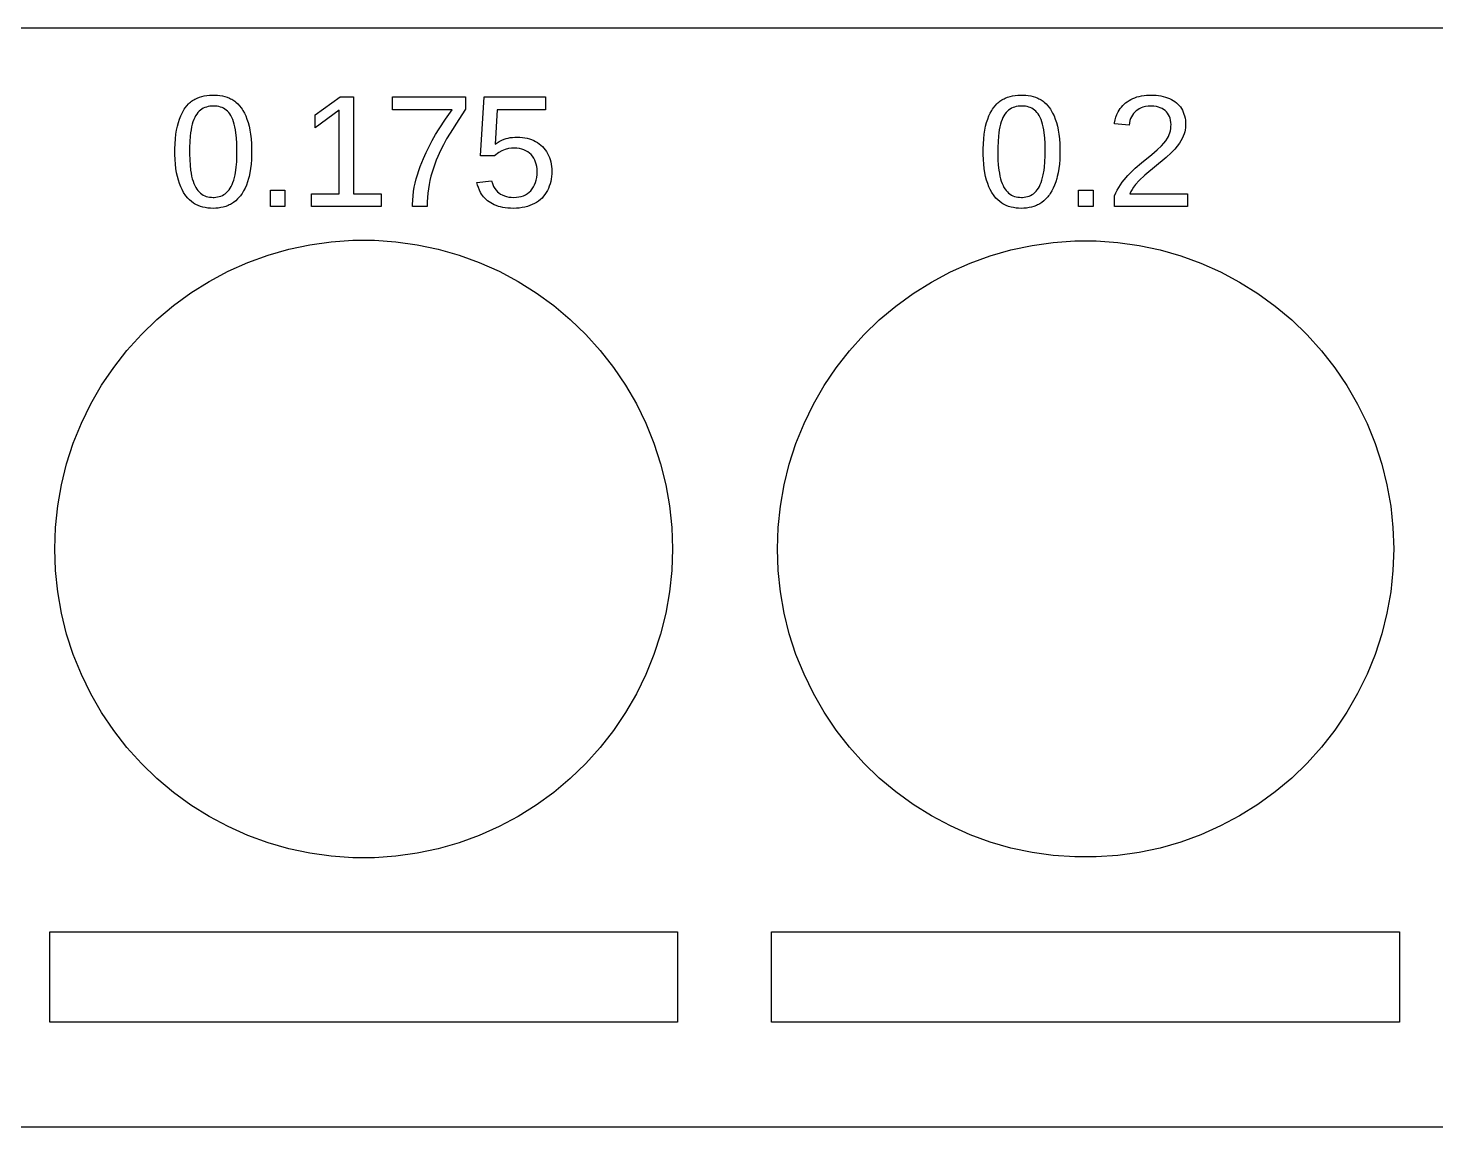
# Model space of a CAD drawing. Header units: metres. Extents: x -124 to 157, y -19 to 19.
# Drawn here: x 55.34 to 104.68, y -19.25 to 19.25 of the extents above; entities that cross this region are included whole.
import ezdxf

# ---------------------------------------------------------------- set-up
doc = ezdxf.new("R2010")
doc.units = ezdxf.units.M

msp = doc.modelspace()

# ---------------------------------------------------------------- linework, layer by layer
for p, q in [((156.76, 19.25), (-123.76, 19.25)), ((61.1834, 16.7579), (61.2223, 16.7778)), ((61.2223, 16.7778), (61.2621, 16.7959)), ((61.2621, 16.7959), (61.3444, 16.8267)), ((61.3444, 16.8267), (61.4295, 16.8522)), ((61.4295, 16.8522), (61.5169, 16.8727)), ((61.5169, 16.8727), (61.6068, 16.888)), ((61.6068, 16.888), (61.699, 16.8982)), ((61.699, 16.8982), (61.7936, 16.9034)), ((61.7936, 16.9034), (61.8877, 16.9034)), ((61.8877, 16.9034), (61.9782, 16.8982)), ((61.9782, 16.8982), (62.0667, 16.888)), ((62.0667, 16.888), (62.1534, 16.8727)), ((62.1534, 16.8727), (62.2382, 16.8522)), ((62.2382, 16.8522), (62.3211, 16.8267)), ((62.3211, 16.8267), (62.4019, 16.7959)), ((62.4019, 16.7959), (62.4411, 16.7778)), ((62.4411, 16.7778), (62.4794, 16.7579)), ((65.407, 16.214), (66.28, 16.84)), ((66.28, 16.84), (66.751, 16.84)), ((66.751, 16.84), (66.751, 13.448)), ((68.1114, 16.392), (68.1114, 16.84)), ((68.1114, 16.84), (70.6714, 16.84)), ((70.6714, 16.84), (70.6714, 16.411)), ((71.1998, 14.773), (71.3278, 16.84)), ((71.3278, 16.84), (73.4768, 16.84)), ((73.4768, 16.84), (73.4768, 16.392)), ((89.5078, 16.7579), (89.5467, 16.7778)), ((89.5467, 16.7778), (89.5865, 16.7959)), ((89.5865, 16.7959), (89.6689, 16.8267)), ((89.6689, 16.8267), (89.7539, 16.8522)), ((89.7539, 16.8522), (89.8414, 16.8727)), ((89.8414, 16.8727), (89.9312, 16.888)), ((89.9312, 16.888), (90.0234, 16.8982)), ((90.0234, 16.8982), (90.118, 16.9034)), ((90.118, 16.9034), (90.2121, 16.9034)), ((90.2121, 16.9034), (90.3026, 16.8982)), ((90.3026, 16.8982), (90.3911, 16.888)), ((90.3911, 16.888), (90.4778, 16.8727)), ((90.4778, 16.8727), (90.5626, 16.8522)), ((90.5626, 16.8522), (90.6455, 16.8267)), ((90.6455, 16.8267), (90.7263, 16.7959)), ((90.7263, 16.7959), (90.7655, 16.7778)), ((90.7655, 16.7778), (90.8038, 16.7579)), ((93.988, 16.7489), (94.0559, 16.7818)), ((94.0559, 16.7818), (94.1273, 16.8114)), ((94.1273, 16.8114), (94.2023, 16.8376)), ((94.2023, 16.8376), (94.2813, 16.8596)), ((94.2813, 16.8596), (94.3642, 16.8771)), ((94.3642, 16.8771), (94.451, 16.8903)), ((94.451, 16.8903), (94.5418, 16.899)), ((94.5418, 16.899), (94.6365, 16.9034)), ((94.6365, 16.9034), (94.7332, 16.9035)), ((94.7332, 16.9035), (94.8717, 16.8964)), ((94.8717, 16.8964), (94.9596, 16.887)), ((94.9596, 16.887), (95.044, 16.8738)), ((95.044, 16.8738), (95.1249, 16.8568)), ((95.1249, 16.8568), (95.2024, 16.836)), ((95.2024, 16.836), (95.276, 16.8118)), ((95.276, 16.8118), (95.3458, 16.784)), ((95.3458, 16.784), (95.4116, 16.7525)), ((60.7375, 16.2769), (60.7892, 16.3698)), ((60.7892, 16.3698), (60.8166, 16.413)), ((60.8166, 16.413), (60.8452, 16.4541)), ((60.8452, 16.4541), (60.9054, 16.53)), ((60.9054, 16.53), (60.9694, 16.5984)), ((60.9694, 16.5984), (61.0028, 16.6298)), ((61.0028, 16.6298), (61.0371, 16.6592)), ((61.0371, 16.6592), (61.0723, 16.6867)), ((61.0723, 16.6867), (61.1084, 16.7124)), ((61.1084, 16.7124), (61.1455, 16.7361)), ((61.1455, 16.7361), (61.1834, 16.7579)), ((61.2922, 16.2918), (61.2522, 16.2393)), ((61.3351, 16.3382), (61.2922, 16.2918)), ((61.3806, 16.3788), (61.3351, 16.3382)), ((61.4288, 16.4134), (61.3806, 16.3788)), ((61.4798, 16.442), (61.4288, 16.4134)), ((61.5335, 16.4658), (61.4798, 16.442)), ((61.5899, 16.4853), (61.5335, 16.4658)), ((61.649, 16.5005), (61.5899, 16.4853)), ((61.7109, 16.5113), (61.649, 16.5005)), ((61.7755, 16.5178), (61.7109, 16.5113)), ((61.8428, 16.52), (61.7755, 16.5178)), ((61.9066, 16.5179), (61.8428, 16.52)), ((61.9681, 16.5116), (61.9066, 16.5179)), ((62.0273, 16.501), (61.9681, 16.5116)), ((62.0841, 16.4862), (62.0273, 16.501)), ((62.1386, 16.4672), (62.0841, 16.4862)), ((62.1908, 16.444), (62.1386, 16.4672)), ((62.2405, 16.4157), (62.1908, 16.444)), ((62.2876, 16.3813), (62.2405, 16.4157)), ((62.332, 16.341), (62.2876, 16.3813)), ((62.3739, 16.2947), (62.332, 16.341)), ((62.4132, 16.2423), (62.3739, 16.2947)), ((62.4794, 16.7579), (62.5169, 16.7361)), ((62.5169, 16.7361), (62.5535, 16.7124)), ((62.5535, 16.7124), (62.5893, 16.6867)), ((62.5893, 16.6867), (62.6242, 16.6592)), ((62.6242, 16.6592), (62.6914, 16.5984)), ((62.6914, 16.5984), (62.7552, 16.53)), ((62.7552, 16.53), (62.8154, 16.4541)), ((62.8154, 16.4541), (62.844, 16.413)), ((62.844, 16.413), (62.8715, 16.3698)), ((62.8715, 16.3698), (62.9233, 16.2769)), ((66.239, 16.372), (65.407, 15.752)), ((66.239, 13.448), (66.239, 16.372)), ((70.1983, 16.392), (68.1114, 16.392)), ((69.9694, 16.0592), (70.1983, 16.392)), ((70.6714, 16.411), (70.4337, 16.0519)), ((71.7848, 16.392), (71.7118, 15.187)), ((73.4768, 16.392), (71.7848, 16.392)), ((89.0619, 16.2769), (89.1136, 16.3698)), ((89.1136, 16.3698), (89.1411, 16.413)), ((89.1411, 16.413), (89.1696, 16.4541)), ((89.1696, 16.4541), (89.2298, 16.53)), ((89.2298, 16.53), (89.2938, 16.5984)), ((89.2938, 16.5984), (89.3272, 16.6298)), ((89.3272, 16.6298), (89.3615, 16.6592)), ((89.3615, 16.6592), (89.3967, 16.6867)), ((89.3967, 16.6867), (89.4328, 16.7124)), ((89.4328, 16.7124), (89.4699, 16.7361)), ((89.4699, 16.7361), (89.5078, 16.7579)), ((89.6167, 16.2918), (89.5766, 16.2393)), ((89.6595, 16.3382), (89.6167, 16.2918)), ((89.705, 16.3788), (89.6595, 16.3382)), ((89.7533, 16.4134), (89.705, 16.3788)), ((89.8042, 16.442), (89.7533, 16.4134)), ((89.8579, 16.4658), (89.8042, 16.442)), ((89.9143, 16.4853), (89.8579, 16.4658)), ((89.9735, 16.5005), (89.9143, 16.4853)), ((90.0353, 16.5113), (89.9735, 16.5005)), ((90.0999, 16.5178), (90.0353, 16.5113)), ((90.1672, 16.52), (90.0999, 16.5178)), ((90.231, 16.5179), (90.1672, 16.52)), ((90.2926, 16.5116), (90.231, 16.5179)), ((90.3517, 16.501), (90.2926, 16.5116)), ((90.4086, 16.4862), (90.3517, 16.501)), ((90.463, 16.4672), (90.4086, 16.4862)), ((90.5152, 16.444), (90.463, 16.4672)), ((90.5649, 16.4157), (90.5152, 16.444)), ((90.612, 16.3813), (90.5649, 16.4157)), ((90.6565, 16.341), (90.612, 16.3813)), ((90.6983, 16.2947), (90.6565, 16.341)), ((90.7376, 16.2423), (90.6983, 16.2947)), ((90.8038, 16.7579), (90.8413, 16.7361)), ((90.8413, 16.7361), (90.8779, 16.7124)), ((90.8779, 16.7124), (90.9137, 16.6867)), ((90.9137, 16.6867), (90.9486, 16.6592)), ((90.9486, 16.6592), (91.0158, 16.5984)), ((91.0158, 16.5984), (91.0796, 16.53)), ((91.0796, 16.53), (91.1398, 16.4541)), ((91.1398, 16.4541), (91.1684, 16.413)), ((91.1684, 16.413), (91.1959, 16.3698)), ((91.1959, 16.3698), (91.2477, 16.2769)), ((93.4989, 16.2276), (93.543, 16.319)), ((93.543, 16.319), (93.5772, 16.3772)), ((93.5772, 16.3772), (93.6152, 16.4328)), ((93.6152, 16.4328), (93.657, 16.486)), ((93.657, 16.486), (93.7027, 16.5367)), ((93.7027, 16.5367), (93.7522, 16.5849)), ((93.7522, 16.5849), (93.8056, 16.6306)), ((93.8056, 16.6306), (93.8629, 16.6733)), ((93.8629, 16.6733), (93.9236, 16.7128)), ((93.9236, 16.7128), (93.988, 16.7489)), ((94.1257, 16.3074), (94.0816, 16.2577)), ((94.1744, 16.352), (94.1257, 16.3074)), ((94.2272, 16.3914), (94.1744, 16.352)), ((94.2836, 16.4255), (94.2272, 16.3914)), ((94.3437, 16.4544), (94.2836, 16.4255)), ((94.4074, 16.478), (94.3437, 16.4544)), ((94.4967, 16.5013), (94.4074, 16.478)), ((94.59, 16.5153), (94.4967, 16.5013)), ((94.6874, 16.52), (94.59, 16.5153)), ((94.7903, 16.5152), (94.6874, 16.52)), ((94.8869, 16.5009), (94.7903, 16.5152)), ((94.9553, 16.4839), (94.8869, 16.5009)), ((95.02, 16.4615), (94.9553, 16.4839)), ((95.0801, 16.4337), (95.02, 16.4615)), ((95.1356, 16.4005), (95.0801, 16.4337)), ((95.1864, 16.362), (95.1356, 16.4005)), ((95.2324, 16.3182), (95.1864, 16.362)), ((95.2729, 16.2692), (95.2324, 16.3182)), ((95.4116, 16.7525), (95.4735, 16.7173)), ((95.4735, 16.7173), (95.5314, 16.6785)), ((95.5314, 16.6785), (95.5854, 16.636)), ((95.5854, 16.636), (95.6353, 16.5899)), ((95.6353, 16.5899), (95.6812, 16.5404)), ((95.6812, 16.5404), (95.7231, 16.4875)), ((95.7231, 16.4875), (95.7609, 16.4311)), ((95.7609, 16.4311), (95.7947, 16.3713)), ((95.7947, 16.3713), (95.8244, 16.308)), ((95.8244, 16.308), (95.8497, 16.2416)), ((60.5457, 15.6809), (60.5743, 15.8191)), ((60.5743, 15.8191), (60.6085, 15.9466)), ((60.6085, 15.9466), (60.6472, 16.0653)), ((60.6472, 16.0653), (60.6902, 16.1754)), ((60.6902, 16.1754), (60.7375, 16.2769)), ((61.0733, 15.7882), (61.0538, 15.689)), ((61.0957, 15.8806), (61.0733, 15.7882)), ((61.121, 15.966), (61.0957, 15.8806)), ((61.1494, 16.0445), (61.121, 15.966)), ((61.1806, 16.1162), (61.1494, 16.0445)), ((61.2148, 16.181), (61.1806, 16.1162)), ((61.2522, 16.2393), (61.2148, 16.181)), ((62.4498, 16.184), (62.4132, 16.2423)), ((62.4837, 16.1192), (62.4498, 16.184)), ((62.5147, 16.0474), (62.4837, 16.1192)), ((62.5428, 15.9688), (62.5147, 16.0474)), ((62.568, 15.8831), (62.5428, 15.9688)), ((62.5903, 15.7905), (62.568, 15.8831)), ((62.6098, 15.691), (62.5903, 15.7905)), ((62.9233, 16.2769), (62.9708, 16.1754)), ((62.9708, 16.1754), (63.014, 16.0653)), ((63.014, 16.0653), (63.0529, 15.9466)), ((63.0529, 15.9466), (63.0876, 15.8191)), ((63.0876, 15.8191), (63.1029, 15.7514)), ((65.407, 15.752), (65.407, 16.214)), ((69.7509, 15.7227), (69.9694, 16.0592)), ((70.4337, 16.0519), (70.1284, 15.569)), ((88.8701, 15.6809), (88.8988, 15.8191)), ((88.8988, 15.8191), (88.9329, 15.9466)), ((88.9329, 15.9466), (88.9716, 16.0653)), ((88.9716, 16.0653), (89.0146, 16.1754)), ((89.0146, 16.1754), (89.0619, 16.2769)), ((89.3977, 15.7882), (89.3782, 15.689)), ((89.4201, 15.8806), (89.3977, 15.7882)), ((89.4455, 15.966), (89.4201, 15.8806)), ((89.4738, 16.0445), (89.4455, 15.966)), ((89.505, 16.1162), (89.4738, 16.0445)), ((89.5392, 16.181), (89.505, 16.1162)), ((89.5766, 16.2393), (89.5392, 16.181)), ((90.7742, 16.184), (90.7376, 16.2423)), ((90.8081, 16.1192), (90.7742, 16.184)), ((90.8391, 16.0474), (90.8081, 16.1192)), ((90.8672, 15.9688), (90.8391, 16.0474)), ((90.8924, 15.8831), (90.8672, 15.9688)), ((90.9148, 15.7905), (90.8924, 15.8831)), ((90.9342, 15.691), (90.9148, 15.7905)), ((91.2477, 16.2769), (91.2952, 16.1754)), ((91.2952, 16.1754), (91.3384, 16.0653)), ((91.3384, 16.0653), (91.3773, 15.9466)), ((91.3773, 15.9466), (91.412, 15.8191)), ((91.412, 15.8191), (91.4273, 15.7514)), ((93.4114, 15.9), (93.416, 15.9343)), ((93.9234, 15.854), (93.4114, 15.9)), ((93.416, 15.9343), (93.4354, 16.0352)), ((93.4354, 16.0352), (93.463, 16.133)), ((93.463, 16.133), (93.4989, 16.2276)), ((93.9357, 15.9339), (93.9234, 15.854)), ((93.9539, 16.0087), (93.9357, 15.9339)), ((93.9777, 16.0784), (93.9539, 16.0087)), ((94.0074, 16.143), (93.9777, 16.0784)), ((94.0422, 16.2029), (94.0074, 16.143)), ((94.0816, 16.2577), (94.0422, 16.2029)), ((95.3077, 16.2151), (95.2729, 16.2692)), ((95.3369, 16.1559), (95.3077, 16.2151)), ((95.3606, 16.0919), (95.3369, 16.1559)), ((95.3783, 16.023), (95.3606, 16.0919)), ((95.3898, 15.9492), (95.3783, 16.023)), ((95.3886, 15.7295), (95.3946, 15.8045)), ((95.395, 15.8704), (95.3898, 15.9492)), ((95.3946, 15.8045), (95.395, 15.8704)), ((95.8497, 16.2416), (95.8705, 16.1719)), ((95.8705, 16.1719), (95.8866, 16.0987)), ((95.8866, 16.0987), (95.8981, 16.0222)), ((95.8981, 16.0222), (95.905, 15.9423)), ((95.9074, 15.859), (95.903, 15.7642)), ((95.905, 15.9423), (95.9074, 15.859)), ((60.4942, 15.1989), (60.5057, 15.3708)), ((60.5057, 15.3708), (60.5228, 15.5314)), ((60.5228, 15.5314), (60.5457, 15.6809)), ((61.0238, 15.4666), (61.0092, 15.2773)), ((61.0373, 15.582), (61.0238, 15.4666)), ((61.0538, 15.689), (61.0373, 15.582)), ((62.6263, 15.584), (62.6098, 15.691)), ((62.6454, 15.4072), (62.6263, 15.584)), ((62.6578, 15.211), (62.6454, 15.4072)), ((63.1029, 15.7514), (63.1167, 15.6809)), ((63.1167, 15.6809), (63.1401, 15.5314)), ((63.1401, 15.5314), (63.1576, 15.3708)), ((63.1576, 15.3708), (63.1692, 15.1989)), ((69.3954, 15.1059), (69.5065, 15.3133)), ((69.5065, 15.3133), (69.6251, 15.5189)), ((69.6251, 15.5189), (69.7509, 15.7227)), ((70.0092, 15.3671), (69.8986, 15.1645)), ((70.1284, 15.569), (70.0092, 15.3671)), ((71.8555, 15.2807), (71.9392, 15.3222)), ((71.9392, 15.3222), (72.0308, 15.36)), ((72.0308, 15.36), (72.0967, 15.382)), ((72.0967, 15.382), (72.1667, 15.4)), ((72.1667, 15.4), (72.2405, 15.414)), ((72.2405, 15.414), (72.3183, 15.424)), ((72.3183, 15.424), (72.4001, 15.43)), ((72.4001, 15.43), (72.4858, 15.432)), ((72.4858, 15.432), (72.5772, 15.4296)), ((72.5772, 15.4296), (72.6655, 15.4223)), ((72.6655, 15.4223), (72.7508, 15.4102)), ((72.7508, 15.4102), (72.8329, 15.3933)), ((72.8329, 15.3933), (72.9119, 15.3716)), ((72.9119, 15.3716), (72.9878, 15.345)), ((72.9878, 15.345), (73.0606, 15.314)), ((73.0606, 15.314), (73.1297, 15.279)), ((88.8186, 15.1989), (88.8301, 15.3708)), ((88.8301, 15.3708), (88.8473, 15.5314)), ((88.8473, 15.5314), (88.8701, 15.6809)), ((89.3482, 15.4666), (89.3336, 15.2773)), ((89.3617, 15.582), (89.3482, 15.4666)), ((89.3782, 15.689), (89.3617, 15.582)), ((90.9507, 15.584), (90.9342, 15.691)), ((90.9698, 15.4072), (90.9507, 15.584)), ((90.9822, 15.211), (90.9698, 15.4072)), ((91.4273, 15.7514), (91.4411, 15.6809)), ((91.4411, 15.6809), (91.4645, 15.5314)), ((91.4645, 15.5314), (91.482, 15.3708)), ((91.482, 15.3708), (91.4937, 15.1989)), ((95.1386, 15.2158), (95.2079, 15.3041)), ((95.2079, 15.3041), (95.2689, 15.3944)), ((95.2689, 15.3944), (95.3046, 15.4562)), ((95.3046, 15.4562), (95.3346, 15.5205)), ((95.3346, 15.5205), (95.3586, 15.5875)), ((95.3586, 15.5875), (95.3766, 15.6572)), ((95.3766, 15.6572), (95.3886, 15.7295)), ((95.7397, 15.2976), (95.688, 15.2168)), ((95.7855, 15.3804), (95.7397, 15.2976)), ((95.8254, 15.4653), (95.7855, 15.3804)), ((95.8587, 15.5522), (95.8254, 15.4653)), ((95.8763, 15.6114), (95.8587, 15.5522)), ((95.8899, 15.6717), (95.8763, 15.6114)), ((95.903, 15.7642), (95.8899, 15.6717)), ((60.4885, 15.0158), (60.4942, 15.1989)), ((60.4885, 14.8282), (60.4885, 15.0158)), ((60.4942, 14.6522), (60.4885, 14.8282)), ((61.0013, 15.0687), (61.0002, 14.8453)), ((61.0002, 14.8453), (61.0059, 14.636)), ((61.0092, 15.2773), (61.0013, 15.0687)), ((62.6634, 14.9952), (62.6578, 15.211)), ((62.6622, 14.7736), (62.6634, 14.9952)), ((63.1692, 15.1989), (63.1751, 15.0158)), ((63.1751, 14.8286), (63.1692, 14.6531)), ((63.1751, 15.0158), (63.1751, 14.8286)), ((69.1964, 14.6855), (69.2921, 14.8966)), ((69.2921, 14.8966), (69.3954, 15.1059)), ((69.7967, 14.9611), (69.7034, 14.757)), ((69.8986, 15.1645), (69.7967, 14.9611)), ((71.8436, 14.8936), (71.6898, 14.773)), ((71.7118, 15.187), (71.7797, 15.2357)), ((71.7797, 15.2357), (71.8555, 15.2807)), ((71.9475, 14.953), (71.8436, 14.8936)), ((72.0653, 15), (71.9475, 14.953)), ((72.1786, 15.0295), (72.0653, 15)), ((72.2846, 15.0442), (72.1786, 15.0295)), ((72.3798, 15.048), (72.2846, 15.0442)), ((72.4722, 15.0442), (72.3798, 15.048)), ((72.5595, 15.0327), (72.4722, 15.0442)), ((72.6417, 15.0137), (72.5595, 15.0327)), ((72.7188, 14.987), (72.6417, 15.0137)), ((72.7903, 14.9535), (72.7188, 14.987)), ((72.856, 14.914), (72.7903, 14.9535)), ((72.9158, 14.8685), (72.856, 14.914)), ((72.9698, 14.817), (72.9158, 14.8685)), ((73.0183, 14.7599), (72.9698, 14.817)), ((73.1297, 15.279), (73.195, 15.24)), ((73.195, 15.24), (73.2567, 15.197)), ((73.2567, 15.197), (73.3146, 15.15)), ((73.3146, 15.15), (73.3688, 15.099)), ((73.3688, 15.099), (73.4191, 15.0443)), ((73.4191, 15.0443), (73.4654, 14.9862)), ((73.4654, 14.9862), (73.5078, 14.9247)), ((73.5078, 14.9247), (73.5461, 14.8599)), ((73.5461, 14.8599), (73.5804, 14.7916)), ((88.8129, 15.0158), (88.8186, 15.1989)), ((88.8129, 14.8282), (88.8129, 15.0158)), ((88.8186, 14.6522), (88.8129, 14.8282)), ((89.3257, 15.0687), (89.3246, 14.8453)), ((89.3246, 14.8453), (89.3303, 14.636)), ((89.3336, 15.2773), (89.3257, 15.0687)), ((90.9878, 14.9952), (90.9822, 15.211)), ((90.9866, 14.7736), (90.9878, 14.9952)), ((91.4995, 14.8286), (91.4936, 14.6531)), ((91.4937, 15.1989), (91.4995, 15.0158)), ((91.4995, 15.0158), (91.4995, 14.8286)), ((94.3575, 14.5301), (94.7182, 14.8204)), ((94.7182, 14.8204), (94.9142, 14.9889)), ((94.9142, 14.9889), (95.0608, 15.1294)), ((95.0608, 15.1294), (95.1386, 15.2158)), ((95.4058, 14.8854), (95.2229, 14.7165)), ((95.5249, 15.0097), (95.4058, 14.8854)), ((95.6106, 15.112), (95.5249, 15.0097)), ((95.688, 15.2168), (95.6106, 15.112)), ((60.5057, 14.4861), (60.4942, 14.6522)), ((60.5228, 14.3299), (60.5057, 14.4861)), ((60.5457, 14.1837), (60.5228, 14.3299)), ((61.0059, 14.636), (61.0185, 14.4443)), ((61.0185, 14.4443), (61.038, 14.2702)), ((62.6228, 14.2702), (62.6376, 14.3843)), ((62.6376, 14.3843), (62.6535, 14.5701)), ((62.6535, 14.5701), (62.6622, 14.7736)), ((63.1397, 14.3316), (63.1162, 14.1856)), ((63.1574, 14.4874), (63.1397, 14.3316)), ((63.1692, 14.6531), (63.1574, 14.4874)), ((69.0331, 14.2579), (69.0832, 14.4014)), ((69.0832, 14.4014), (69.1377, 14.5439)), ((69.1377, 14.5439), (69.1964, 14.6855)), ((69.5451, 14.3425), (69.5011, 14.2019)), ((69.5935, 14.4819), (69.5451, 14.3425)), ((69.6462, 14.62), (69.5935, 14.4819)), ((69.7034, 14.757), (69.6462, 14.62)), ((71.6898, 14.773), (71.1998, 14.773)), ((73.0608, 14.6975), (73.0183, 14.7599)), ((73.0973, 14.6299), (73.0608, 14.6975)), ((73.1278, 14.557), (73.0973, 14.6299)), ((73.1523, 14.4801), (73.1278, 14.557)), ((73.1698, 14.3995), (73.1523, 14.4801)), ((73.1803, 14.3151), (73.1698, 14.3995)), ((73.1838, 14.227), (73.1803, 14.3151)), ((73.5804, 14.7916), (73.6108, 14.72)), ((73.6108, 14.72), (73.6367, 14.6455)), ((73.6367, 14.6455), (73.658, 14.5685)), ((73.658, 14.5685), (73.6745, 14.4892)), ((73.6745, 14.4892), (73.6863, 14.4075)), ((73.6863, 14.4075), (73.6934, 14.3235)), ((73.6934, 14.3235), (73.6958, 14.237)), ((88.8301, 14.4861), (88.8186, 14.6522)), ((88.8473, 14.3299), (88.8301, 14.4861)), ((88.8701, 14.1837), (88.8473, 14.3299)), ((89.3303, 14.636), (89.3429, 14.4443)), ((89.3429, 14.4443), (89.3624, 14.2702)), ((90.9473, 14.2702), (90.962, 14.3843)), ((90.962, 14.3843), (90.978, 14.5701)), ((90.978, 14.5701), (90.9866, 14.7736)), ((91.4641, 14.3316), (91.4406, 14.1856)), ((91.4818, 14.4874), (91.4641, 14.3316)), ((91.4936, 14.6531), (91.4818, 14.4874)), ((94.0282, 14.2351), (94.1367, 14.338)), ((94.1367, 14.338), (94.3575, 14.5301)), ((95.2229, 14.7165), (94.4766, 14.0929)), ((60.5743, 14.0474), (60.5457, 14.1837)), ((60.6085, 13.9208), (60.5743, 14.0474)), ((60.6471, 13.8026), (60.6085, 13.9208)), ((61.038, 14.2702), (61.0548, 14.164)), ((61.0548, 14.164), (61.0749, 14.065)), ((61.0749, 14.065), (61.0978, 13.9727)), ((61.0978, 13.9727), (61.1236, 13.887)), ((61.1236, 13.887), (61.1521, 13.808)), ((62.4902, 13.771), (62.5205, 13.8467)), ((62.5205, 13.8467), (62.548, 13.929)), ((62.548, 13.929), (62.5727, 14.018)), ((62.5727, 14.018), (62.5948, 14.1137)), ((62.5948, 14.1137), (62.6228, 14.2702)), ((63.0326, 13.8627), (62.9911, 13.7484)), ((63.0698, 13.985), (63.0326, 13.8627)), ((63.0867, 14.0494), (63.0698, 13.985)), ((63.1162, 14.1856), (63.0867, 14.0494)), ((68.8778, 13.6744), (68.9086, 13.8217)), ((68.9086, 13.8217), (68.9456, 13.968)), ((68.9456, 13.968), (68.9872, 14.1134)), ((68.9872, 14.1134), (69.0331, 14.2579)), ((69.4264, 13.917), (69.3961, 13.7718)), ((69.4615, 14.06), (69.4264, 13.917)), ((69.5011, 14.2019), (69.4615, 14.06)), ((71.0718, 13.847), (71.5838, 13.904)), ((71.094, 13.7535), (71.0718, 13.847)), ((71.5838, 13.904), (71.6121, 13.8119)), ((73.0926, 13.7582), (73.1248, 13.839)), ((73.1248, 13.839), (73.1506, 13.9266)), ((73.1506, 13.9266), (73.169, 14.0205)), ((73.169, 14.0205), (73.1801, 14.1206)), ((73.1801, 14.1206), (73.1838, 14.227)), ((73.6571, 13.8748), (73.6353, 13.791)), ((73.674, 13.9612), (73.6571, 13.8748)), ((73.6861, 14.0504), (73.674, 13.9612)), ((73.6933, 14.1423), (73.6861, 14.0504)), ((73.6958, 14.237), (73.6933, 14.1423)), ((88.8988, 14.0474), (88.8701, 14.1837)), ((88.9329, 13.9208), (88.8988, 14.0474)), ((88.9715, 13.8026), (88.9329, 13.9208)), ((89.3624, 14.2702), (89.3792, 14.164)), ((89.3792, 14.164), (89.3993, 14.065)), ((89.3993, 14.065), (89.4222, 13.9727)), ((89.4222, 13.9727), (89.448, 13.887)), ((89.448, 13.887), (89.4765, 13.808)), ((90.8147, 13.771), (90.8449, 13.8467)), ((90.8449, 13.8467), (90.8724, 13.929)), ((90.8724, 13.929), (90.8972, 14.018)), ((90.8972, 14.018), (90.9192, 14.1137)), ((90.9192, 14.1137), (90.9473, 14.2702)), ((91.3571, 13.8627), (91.3156, 13.7484)), ((91.3942, 13.985), (91.3571, 13.8627)), ((91.4111, 14.0494), (91.3942, 13.985)), ((91.4406, 14.1856), (91.4111, 14.0494)), ((93.6243, 13.7618), (93.6861, 13.8489)), ((93.6861, 13.8489), (93.7514, 13.932)), ((93.7514, 13.932), (93.8876, 14.0888)), ((93.8876, 14.0888), (94.0282, 14.2351)), ((94.2816, 13.9083), (94.1532, 13.7676)), ((94.4766, 14.0929), (94.2816, 13.9083)), ((60.69, 13.6925), (60.6471, 13.8026)), ((60.7372, 13.5905), (60.69, 13.6925)), ((60.7886, 13.4966), (60.7372, 13.5905)), ((60.8159, 13.4527), (60.7886, 13.4966)), ((60.8443, 13.4108), (60.8159, 13.4527)), ((60.8738, 13.371), (60.8443, 13.4108)), ((60.9356, 13.2973), (60.8738, 13.371)), ((61.1521, 13.808), (61.1835, 13.7357)), ((61.1835, 13.7357), (61.2178, 13.67)), ((61.2178, 13.67), (61.2548, 13.6106)), ((61.2548, 13.6106), (61.2944, 13.557)), ((61.2944, 13.557), (61.3365, 13.5092)), ((61.3365, 13.5092), (61.3813, 13.4673)), ((61.3813, 13.4673), (61.4288, 13.4312)), ((61.4288, 13.4312), (61.4788, 13.401)), ((61.4788, 13.401), (61.5317, 13.3762)), ((61.5317, 13.3762), (61.5869, 13.356)), ((61.5869, 13.356), (61.6445, 13.3402)), ((61.6445, 13.3402), (61.7046, 13.329)), ((61.7046, 13.329), (61.767, 13.3222)), ((61.767, 13.3222), (61.8318, 13.32)), ((61.8318, 13.32), (61.8635, 13.3206)), ((61.8635, 13.3206), (61.9254, 13.3251)), ((61.9254, 13.3251), (61.9852, 13.3341)), ((61.9852, 13.3341), (62.0429, 13.3475)), ((62.0429, 13.3475), (62.0984, 13.3656)), ((62.0984, 13.3656), (62.1519, 13.3881)), ((62.1519, 13.3881), (62.2033, 13.4154)), ((62.2033, 13.4154), (62.2523, 13.4485)), ((62.2523, 13.4485), (62.2986, 13.4875)), ((62.2986, 13.4875), (62.3423, 13.5324)), ((62.3423, 13.5324), (62.3833, 13.5831)), ((62.3833, 13.5831), (62.4216, 13.6396)), ((62.4216, 13.6396), (62.4573, 13.702)), ((62.4573, 13.702), (62.4902, 13.771)), ((62.7509, 13.3341), (62.6863, 13.2637)), ((62.7818, 13.372), (62.7509, 13.3341)), ((62.8118, 13.412), (62.7818, 13.372)), ((62.8406, 13.454), (62.8118, 13.412)), ((62.8951, 13.5441), (62.8406, 13.454)), ((62.9453, 13.6422), (62.8951, 13.5441)), ((62.9911, 13.7484), (62.9453, 13.6422)), ((63.8322, 13), (63.8322, 13.576)), ((63.8322, 13.576), (64.3442, 13.576)), ((64.3442, 13.576), (64.3442, 13)), ((65.279, 13), (65.279, 13.448)), ((65.279, 13.448), (66.239, 13.448)), ((66.751, 13.448), (67.7109, 13.448)), ((67.7109, 13.448), (67.7109, 13)), ((68.8223, 13.2269), (68.8346, 13.377)), ((68.8346, 13.377), (68.8531, 13.5262)), ((68.8531, 13.5262), (68.8778, 13.6744)), ((69.3521, 13.4722), (69.3383, 13.3179)), ((69.3714, 13.6236), (69.3521, 13.4722)), ((69.3961, 13.7718), (69.3714, 13.6236)), ((71.1228, 13.663), (71.094, 13.7535)), ((71.158, 13.5755), (71.1228, 13.663)), ((71.1998, 13.491), (71.158, 13.5755)), ((71.2319, 13.4368), (71.1998, 13.491)), ((71.2674, 13.385), (71.2319, 13.4368)), ((71.3065, 13.3355), (71.2674, 13.385)), ((71.3491, 13.2883), (71.3065, 13.3355)), ((71.6121, 13.8119), (71.6571, 13.7045)), ((71.6571, 13.7045), (71.6951, 13.6363)), ((71.6951, 13.6363), (71.7414, 13.5728)), ((71.7414, 13.5728), (71.7959, 13.514)), ((71.7959, 13.514), (71.8426, 13.4736)), ((71.8426, 13.4736), (71.8947, 13.4374)), ((71.8947, 13.4374), (71.9521, 13.4053)), ((71.9521, 13.4053), (72.0368, 13.369)), ((72.0368, 13.369), (72.1074, 13.3475)), ((72.1074, 13.3475), (72.1853, 13.3322)), ((72.1853, 13.3322), (72.2704, 13.3231)), ((72.2704, 13.3231), (72.3628, 13.32)), ((72.3628, 13.32), (72.4536, 13.3237)), ((72.4536, 13.3237), (72.54, 13.3347)), ((72.54, 13.3347), (72.6221, 13.3532)), ((72.6221, 13.3532), (72.6998, 13.379)), ((72.6998, 13.379), (72.7729, 13.4125)), ((72.7729, 13.4125), (72.8405, 13.453)), ((72.8405, 13.453), (72.9025, 13.5005)), ((72.9025, 13.5005), (72.9588, 13.555)), ((72.9588, 13.555), (73.0096, 13.6162)), ((73.0096, 13.6162), (73.0543, 13.684)), ((73.0543, 13.684), (73.0926, 13.7582)), ((73.4071, 13.3575), (73.3528, 13.298)), ((73.4568, 13.4207), (73.4071, 13.3575)), ((73.5018, 13.4875), (73.4568, 13.4207)), ((73.5421, 13.558), (73.5018, 13.4875)), ((73.5778, 13.6322), (73.5421, 13.558)), ((73.6088, 13.71), (73.5778, 13.6322)), ((73.6353, 13.791), (73.6088, 13.71)), ((89.0144, 13.6925), (88.9715, 13.8026)), ((89.0616, 13.5905), (89.0144, 13.6925)), ((89.113, 13.4966), (89.0616, 13.5905)), ((89.1404, 13.4527), (89.113, 13.4966)), ((89.1687, 13.4108), (89.1404, 13.4527)), ((89.1982, 13.371), (89.1687, 13.4108)), ((89.26, 13.2973), (89.1982, 13.371)), ((89.4765, 13.808), (89.508, 13.7357)), ((89.508, 13.7357), (89.5422, 13.67)), ((89.5422, 13.67), (89.5792, 13.6106)), ((89.5792, 13.6106), (89.6188, 13.557)), ((89.6188, 13.557), (89.661, 13.5092)), ((89.661, 13.5092), (89.7058, 13.4673)), ((89.7058, 13.4673), (89.7532, 13.4312)), ((89.7532, 13.4312), (89.8032, 13.401)), ((89.8032, 13.401), (89.8561, 13.3762)), ((89.8561, 13.3762), (89.9113, 13.356)), ((89.9113, 13.356), (89.969, 13.3402)), ((89.969, 13.3402), (90.029, 13.329)), ((90.029, 13.329), (90.0914, 13.3222)), ((90.0914, 13.3222), (90.1562, 13.32)), ((90.1562, 13.32), (90.188, 13.3206)), ((90.188, 13.3206), (90.2498, 13.3251)), ((90.2498, 13.3251), (90.3096, 13.3341)), ((90.3096, 13.3341), (90.3673, 13.3475)), ((90.3673, 13.3475), (90.4228, 13.3656)), ((90.4228, 13.3656), (90.4763, 13.3881)), ((90.4763, 13.3881), (90.5277, 13.4154)), ((90.5277, 13.4154), (90.5767, 13.4485)), ((90.5767, 13.4485), (90.623, 13.4875)), ((90.623, 13.4875), (90.6667, 13.5324)), ((90.6667, 13.5324), (90.7077, 13.5831)), ((90.7077, 13.5831), (90.746, 13.6396)), ((90.746, 13.6396), (90.7817, 13.702)), ((90.7817, 13.702), (90.8147, 13.771)), ((91.0753, 13.3341), (91.0107, 13.2637)), ((91.1062, 13.372), (91.0753, 13.3341)), ((91.1362, 13.412), (91.1062, 13.372)), ((91.1651, 13.454), (91.1362, 13.412)), ((91.2195, 13.5441), (91.1651, 13.454)), ((91.2697, 13.6422), (91.2195, 13.5441)), ((91.3156, 13.7484), (91.2697, 13.6422)), ((92.1566, 13), (92.1566, 13.576)), ((92.1566, 13.576), (92.6686, 13.576)), ((92.6686, 13.576), (92.6686, 13)), ((93.4114, 13.372), (93.4594, 13.4756)), ((93.4114, 13), (93.4114, 13.372)), ((93.4594, 13.4756), (93.5109, 13.5751)), ((93.5109, 13.5751), (93.5659, 13.6705)), ((93.5659, 13.6705), (93.6243, 13.7618)), ((93.9856, 13.5242), (93.9494, 13.448)), ((93.9494, 13.448), (95.9674, 13.448)), ((94.0284, 13.599), (93.9856, 13.5242)), ((94.0776, 13.6722), (94.0284, 13.599)), ((94.1532, 13.7676), (94.0776, 13.6722)), ((95.9674, 13.448), (95.9674, 13)), ((61.0009, 13.2308), (60.9356, 13.2973)), ((61.0698, 13.1715), (61.0009, 13.2308)), ((61.1422, 13.1194), (61.0698, 13.1715)), ((61.1798, 13.0961), (61.1422, 13.1194)), ((61.2182, 13.0746), (61.1798, 13.0961)), ((61.2978, 13.037), (61.2182, 13.0746)), ((61.3802, 13.0061), (61.2978, 13.037)), ((61.4648, 12.9809), (61.3802, 13.0061)), ((61.5515, 12.9613), (61.4648, 12.9809)), ((61.6405, 12.9472), (61.5515, 12.9613)), ((61.7316, 12.9388), (61.6405, 12.9472)), ((61.8248, 12.936), (61.7316, 12.9388)), ((61.9172, 12.9388), (61.8248, 12.936)), ((62.0078, 12.9472), (61.9172, 12.9388)), ((62.0965, 12.9613), (62.0078, 12.9472)), ((62.1835, 12.9809), (62.0965, 12.9613)), ((62.2686, 13.0061), (62.1835, 12.9809)), ((62.3518, 13.037), (62.2686, 13.0061)), ((62.3925, 13.0549), (62.3518, 13.037)), ((62.4324, 13.0746), (62.3925, 13.0549)), ((62.4713, 13.0962), (62.4324, 13.0746)), ((62.5465, 13.1447), (62.4713, 13.0962)), ((62.6182, 13.2006), (62.5465, 13.1447)), ((62.6863, 13.2637), (62.6182, 13.2006)), ((64.3442, 13), (63.8322, 13)), ((67.7109, 13), (65.279, 13)), ((68.8154, 13), (68.8161, 13.0759)), ((69.3273, 13), (68.8154, 13)), ((68.8161, 13.0759), (68.8223, 13.2269)), ((69.3301, 13.1605), (69.3273, 13)), ((69.3383, 13.3179), (69.3301, 13.1605)), ((71.3952, 13.2435), (71.3491, 13.2883)), ((71.4448, 13.201), (71.3952, 13.2435)), ((71.498, 13.1611), (71.4448, 13.201)), ((71.5551, 13.1242), (71.498, 13.1611)), ((71.616, 13.0902), (71.5551, 13.1242)), ((71.6808, 13.0592), (71.616, 13.0902)), ((71.7494, 13.0311), (71.6808, 13.0592)), ((71.8218, 13.006), (71.7494, 13.0311)), ((71.8982, 12.9846), (71.8218, 13.006)), ((71.979, 12.9671), (71.8982, 12.9846)), ((72.064, 12.9535), (71.979, 12.9671)), ((72.1533, 12.9438), (72.064, 12.9535)), ((72.2469, 12.938), (72.1533, 12.9438)), ((72.3448, 12.936), (72.2469, 12.938)), ((72.4532, 12.9386), (72.3448, 12.936)), ((72.5573, 12.9466), (72.4532, 12.9386)), ((72.657, 12.9598), (72.5573, 12.9466)), ((72.7523, 12.9782), (72.657, 12.9598)), ((72.8432, 13.002), (72.7523, 12.9782)), ((72.9298, 13.031), (72.8432, 13.002)), ((73.0118, 13.0648), (72.9298, 13.031)), ((73.0892, 13.1029), (73.0118, 13.0648)), ((73.162, 13.1452), (73.0892, 13.1029)), ((73.2302, 13.1919), (73.162, 13.1452)), ((73.2938, 13.2428), (73.2302, 13.1919)), ((73.3528, 13.298), (73.2938, 13.2428)), ((89.3253, 13.2308), (89.26, 13.2973)), ((89.3942, 13.1715), (89.3253, 13.2308)), ((89.4667, 13.1194), (89.3942, 13.1715)), ((89.5042, 13.0961), (89.4667, 13.1194)), ((89.5427, 13.0746), (89.5042, 13.0961)), ((89.6222, 13.037), (89.5427, 13.0746)), ((89.7046, 13.0061), (89.6222, 13.037)), ((89.7892, 12.9809), (89.7046, 13.0061)), ((89.876, 12.9613), (89.7892, 12.9809)), ((89.9649, 12.9472), (89.876, 12.9613)), ((90.056, 12.9388), (89.9649, 12.9472)), ((90.1492, 12.936), (90.056, 12.9388)), ((90.2416, 12.9388), (90.1492, 12.936)), ((90.3322, 12.9472), (90.2416, 12.9388)), ((90.421, 12.9613), (90.3322, 12.9472)), ((90.5079, 12.9809), (90.421, 12.9613)), ((90.593, 13.0061), (90.5079, 12.9809)), ((90.6762, 13.037), (90.593, 13.0061)), ((90.7169, 13.0549), (90.6762, 13.037)), ((90.7568, 13.0746), (90.7169, 13.0549)), ((90.7957, 13.0962), (90.7568, 13.0746)), ((90.8709, 13.1447), (90.7957, 13.0962)), ((90.9426, 13.2006), (90.8709, 13.1447)), ((91.0107, 13.2637), (90.9426, 13.2006)), ((92.6686, 13), (92.1566, 13)), ((95.9674, 13), (93.4114, 13)), ((63.7549, 11.2952), (64.4812, 11.5034)), ((64.4812, 11.5034), (65.2203, 11.6605)), ((65.2203, 11.6605), (65.9685, 11.7657)), ((65.9685, 11.7657), (66.7222, 11.8184)), ((66.7222, 11.8184), (67.4778, 11.8184)), ((67.4778, 11.8184), (68.2315, 11.7657)), ((68.2315, 11.7657), (68.9797, 11.6605)), ((68.9797, 11.6605), (69.7188, 11.5034)), ((69.7188, 11.5034), (70.4451, 11.2952)), ((89.0626, 11.2714), (89.7872, 11.4792)), ((89.7872, 11.4792), (90.5246, 11.6359)), ((90.5246, 11.6359), (91.2711, 11.7408)), ((91.2711, 11.7408), (92.0231, 11.7934)), ((92.0231, 11.7934), (92.7769, 11.7934)), ((92.7769, 11.7934), (93.5289, 11.7408)), ((93.5289, 11.7408), (94.2754, 11.6359)), ((94.2754, 11.6359), (95.0127, 11.4792)), ((95.0127, 11.4792), (95.7374, 11.2714)), ((62.3546, 10.7294), (63.0449, 11.0368)), ((63.0449, 11.0368), (63.7549, 11.2952)), ((70.4451, 11.2952), (71.1551, 11.0368)), ((71.1551, 11.0368), (71.8454, 10.7294)), ((87.6656, 10.707), (88.3542, 11.0136)), ((88.3542, 11.0136), (89.0626, 11.2714)), ((95.7374, 11.2714), (96.4457, 11.0136)), ((96.4457, 11.0136), (97.1344, 10.707)), ((61.0467, 9.97432), (61.6875, 10.3747)), ((61.6875, 10.3747), (62.3546, 10.7294)), ((71.8454, 10.7294), (72.5125, 10.3747)), ((72.5125, 10.3747), (73.1532, 9.97432)), ((87, 10.3531), (87.6656, 10.707)), ((97.1344, 10.707), (97.8, 10.3531)), ((60.4355, 9.53021), (61.0467, 9.97432)), ((73.1532, 9.97432), (73.7645, 9.53021)), ((85.7509, 9.51051), (86.3607, 9.9536)), ((86.3607, 9.9536), (87, 10.3531)), ((97.8, 10.3531), (98.4393, 9.9536)), ((98.4393, 9.9536), (99.0491, 9.51051)), ((59.8567, 9.04454), (60.4355, 9.53021)), ((73.7645, 9.53021), (74.3433, 9.04454)), ((85.1734, 9.02596), (85.7509, 9.51051)), ((99.0491, 9.51051), (99.6266, 9.02596)), ((59.3131, 8.51967), (59.8567, 9.04454)), ((74.3433, 9.04454), (74.8868, 8.51967)), ((84.6311, 8.5023), (85.1734, 9.02596)), ((99.6266, 9.02596), (100.169, 8.5023)), ((58.8076, 7.95818), (59.3131, 8.51967)), ((74.8868, 8.51967), (75.3924, 7.95818)), ((84.1267, 7.94209), (84.6311, 8.5023)), ((100.169, 8.5023), (100.673, 7.94209)), ((58.3424, 7.36276), (58.8076, 7.95818)), ((75.3924, 7.95818), (75.8576, 7.36276)), ((83.6626, 7.34807), (84.1267, 7.94209)), ((100.673, 7.94209), (101.137, 7.34807)), ((57.9199, 6.73637), (58.3424, 7.36276)), ((75.8576, 7.36276), (76.2801, 6.73637)), ((83.2411, 6.72311), (83.6626, 7.34807)), ((101.137, 7.34807), (101.559, 6.72311)), ((57.5421, 6.08202), (57.9199, 6.73637)), ((76.2801, 6.73637), (76.6579, 6.08202)), ((82.8642, 6.07028), (83.2411, 6.72311)), ((101.559, 6.72311), (101.936, 6.07028)), ((57.2109, 5.40292), (57.5421, 6.08202)), ((76.6579, 6.08202), (76.9891, 5.40292)), ((82.5337, 5.39275), (82.8642, 6.07028)), ((101.936, 6.07028), (102.266, 5.39275)), ((56.9278, 4.70236), (57.2109, 5.40292)), ((76.9891, 5.40292), (77.2722, 4.70236)), ((82.2513, 4.69382), (82.5337, 5.39275)), ((102.266, 5.39275), (102.549, 4.69382)), ((56.6943, 3.98376), (56.9278, 4.70236)), ((77.2722, 4.70236), (77.5056, 3.98376)), ((82.0184, 3.97688), (82.2513, 4.69382)), ((102.549, 4.69382), (102.782, 3.97688)), ((56.5116, 3.25064), (56.6943, 3.98376)), ((77.5056, 3.98376), (77.6884, 3.25064)), ((81.836, 3.24544), (82.0184, 3.97688)), ((102.782, 3.97688), (102.964, 3.24544)), ((56.3803, 2.50655), (56.5116, 3.25064)), ((77.6884, 3.25064), (77.8196, 2.50655)), ((81.7051, 2.50307), (81.836, 3.24544)), ((102.964, 3.24544), (103.095, 2.50307)), ((56.3014, 1.75511), (56.3803, 2.50655)), ((77.8196, 2.50655), (77.8986, 1.75511)), ((81.6263, 1.75336), (81.7051, 2.50307)), ((103.095, 2.50307), (103.174, 1.75336)), ((56.275, 1), (56.3014, 1.75511)), ((77.8986, 1.75511), (77.925, 1)), ((81.6, 1), (81.6263, 1.75336)), ((103.174, 1.75336), (103.2, 1)), ((56.3014, 0.24487), (56.275, 1)), ((77.925, 1), (77.8986, 0.24487)), ((81.6263, 0.24663), (81.6, 1)), ((103.2, 1), (103.174, 0.24663)), ((56.3803, -0.50655), (56.3014, 0.24487)), ((77.8986, 0.24487), (77.8196, -0.50655)), ((81.7051, -0.50307), (81.6263, 0.24663)), ((103.174, 0.24663), (103.095, -0.50307)), ((56.5116, -1.25064), (56.3803, -0.50655)), ((77.8196, -0.50655), (77.6884, -1.25064)), ((81.836, -1.24544), (81.7051, -0.50307)), ((103.095, -0.50307), (102.964, -1.24544)), ((56.6943, -1.98376), (56.5116, -1.25064)), ((77.6884, -1.25064), (77.5056, -1.98376)), ((82.0184, -1.97688), (81.836, -1.24544)), ((102.964, -1.24544), (102.782, -1.97688)), ((56.9278, -2.70236), (56.6943, -1.98376)), ((77.5056, -1.98376), (77.2722, -2.70236)), ((82.2513, -2.69382), (82.0184, -1.97688)), ((102.782, -1.97688), (102.549, -2.69382)), ((57.2109, -3.40292), (56.9278, -2.70236)), ((77.2722, -2.70236), (76.9891, -3.40292)), ((82.5337, -3.39275), (82.2513, -2.69382)), ((102.549, -2.69382), (102.266, -3.39275)), ((57.5421, -4.08202), (57.2109, -3.40292)), ((76.9891, -3.40292), (76.6579, -4.08202)), ((82.8642, -4.07028), (82.5337, -3.39275)), ((102.266, -3.39275), (101.936, -4.07028)), ((57.9199, -4.73637), (57.5421, -4.08202)), ((76.6579, -4.08202), (76.2801, -4.73637)), ((83.2411, -4.72311), (82.8642, -4.07028)), ((101.936, -4.07028), (101.559, -4.72311)), ((58.3424, -5.36276), (57.9199, -4.73637)), ((76.2801, -4.73637), (75.8576, -5.36276)), ((83.6626, -5.34807), (83.2411, -4.72311)), ((101.559, -4.72311), (101.137, -5.34807)), ((58.8076, -5.95818), (58.3424, -5.36276)), ((75.8576, -5.36276), (75.3924, -5.95818)), ((84.1267, -5.94209), (83.6626, -5.34807)), ((101.137, -5.34807), (100.673, -5.94209)), ((59.3131, -6.51967), (58.8076, -5.95818)), ((75.3924, -5.95818), (74.8868, -6.51967)), ((84.6311, -6.5023), (84.1267, -5.94209)), ((100.673, -5.94209), (100.169, -6.5023)), ((59.8567, -7.04454), (59.3131, -6.51967)), ((74.8868, -6.51967), (74.3433, -7.04454)), ((85.1734, -7.02596), (84.6311, -6.5023)), ((100.169, -6.5023), (99.6266, -7.02596)), ((60.4355, -7.53021), (59.8567, -7.04454)), ((74.3433, -7.04454), (73.7645, -7.53021)), ((85.7509, -7.51051), (85.1734, -7.02596)), ((99.6266, -7.02596), (99.0491, -7.51051)), ((61.0467, -7.97432), (60.4355, -7.53021)), ((73.7645, -7.53021), (73.1532, -7.97432)), ((86.3607, -7.9536), (85.7509, -7.51051)), ((99.0491, -7.51051), (98.4393, -7.9536)), ((61.6875, -8.37471), (61.0467, -7.97432)), ((62.3546, -8.72943), (61.6875, -8.37471)), ((72.5125, -8.37471), (71.8454, -8.72943)), ((73.1532, -7.97432), (72.5125, -8.37471)), ((87, -8.35307), (86.3607, -7.9536)), ((87.6656, -8.70697), (87, -8.35307)), ((97.8, -8.35307), (97.1344, -8.70697)), ((98.4393, -7.9536), (97.8, -8.35307)), ((63.0449, -9.03676), (62.3546, -8.72943)), ((71.8454, -8.72943), (71.1551, -9.03676)), ((88.3542, -9.01358), (87.6656, -8.70697)), ((97.1344, -8.70697), (96.4457, -9.01358)), ((63.7549, -9.29518), (63.0449, -9.03676)), ((64.4812, -9.50345), (63.7549, -9.29518)), ((70.4451, -9.29518), (69.7188, -9.50345)), ((71.1551, -9.03676), (70.4451, -9.29518)), ((89.0626, -9.27141), (88.3542, -9.01358)), ((89.7872, -9.47919), (89.0626, -9.27141)), ((95.7374, -9.27141), (95.0127, -9.47919)), ((96.4457, -9.01358), (95.7374, -9.27141)), ((65.2203, -9.66054), (64.4812, -9.50345)), ((65.9685, -9.76569), (65.2203, -9.66054)), ((66.7222, -9.81841), (65.9685, -9.76569)), ((67.4778, -9.81841), (66.7222, -9.81841)), ((68.2315, -9.76569), (67.4778, -9.81841)), ((68.9797, -9.66054), (68.2315, -9.76569)), ((69.7188, -9.50345), (68.9797, -9.66054)), ((90.5246, -9.63591), (89.7872, -9.47919)), ((91.2711, -9.74083), (90.5246, -9.63591)), ((92.0231, -9.79341), (91.2711, -9.74083)), ((92.7769, -9.79341), (92.0231, -9.79341)), ((93.5289, -9.74083), (92.7769, -9.79341)), ((94.2754, -9.63591), (93.5289, -9.74083)), ((95.0127, -9.47919), (94.2754, -9.63591)), ((56.1, -15.5875), (56.1, -12.4125)), ((56.1, -12.4125), (78.1, -12.4125)), ((78.1, -12.4125), (78.1, -15.5875)), ((81.4, -15.5875), (81.4, -12.4125)), ((81.4, -12.4125), (103.4, -12.4125)), ((103.4, -12.4125), (103.4, -15.5875)), ((78.1, -15.5875), (56.1, -15.5875)), ((103.4, -15.5875), (81.4, -15.5875)), ((-123.76, -19.25), (156.76, -19.25))]:
    msp.add_line(p, q)

doc.saveas('drawing.dxf')
